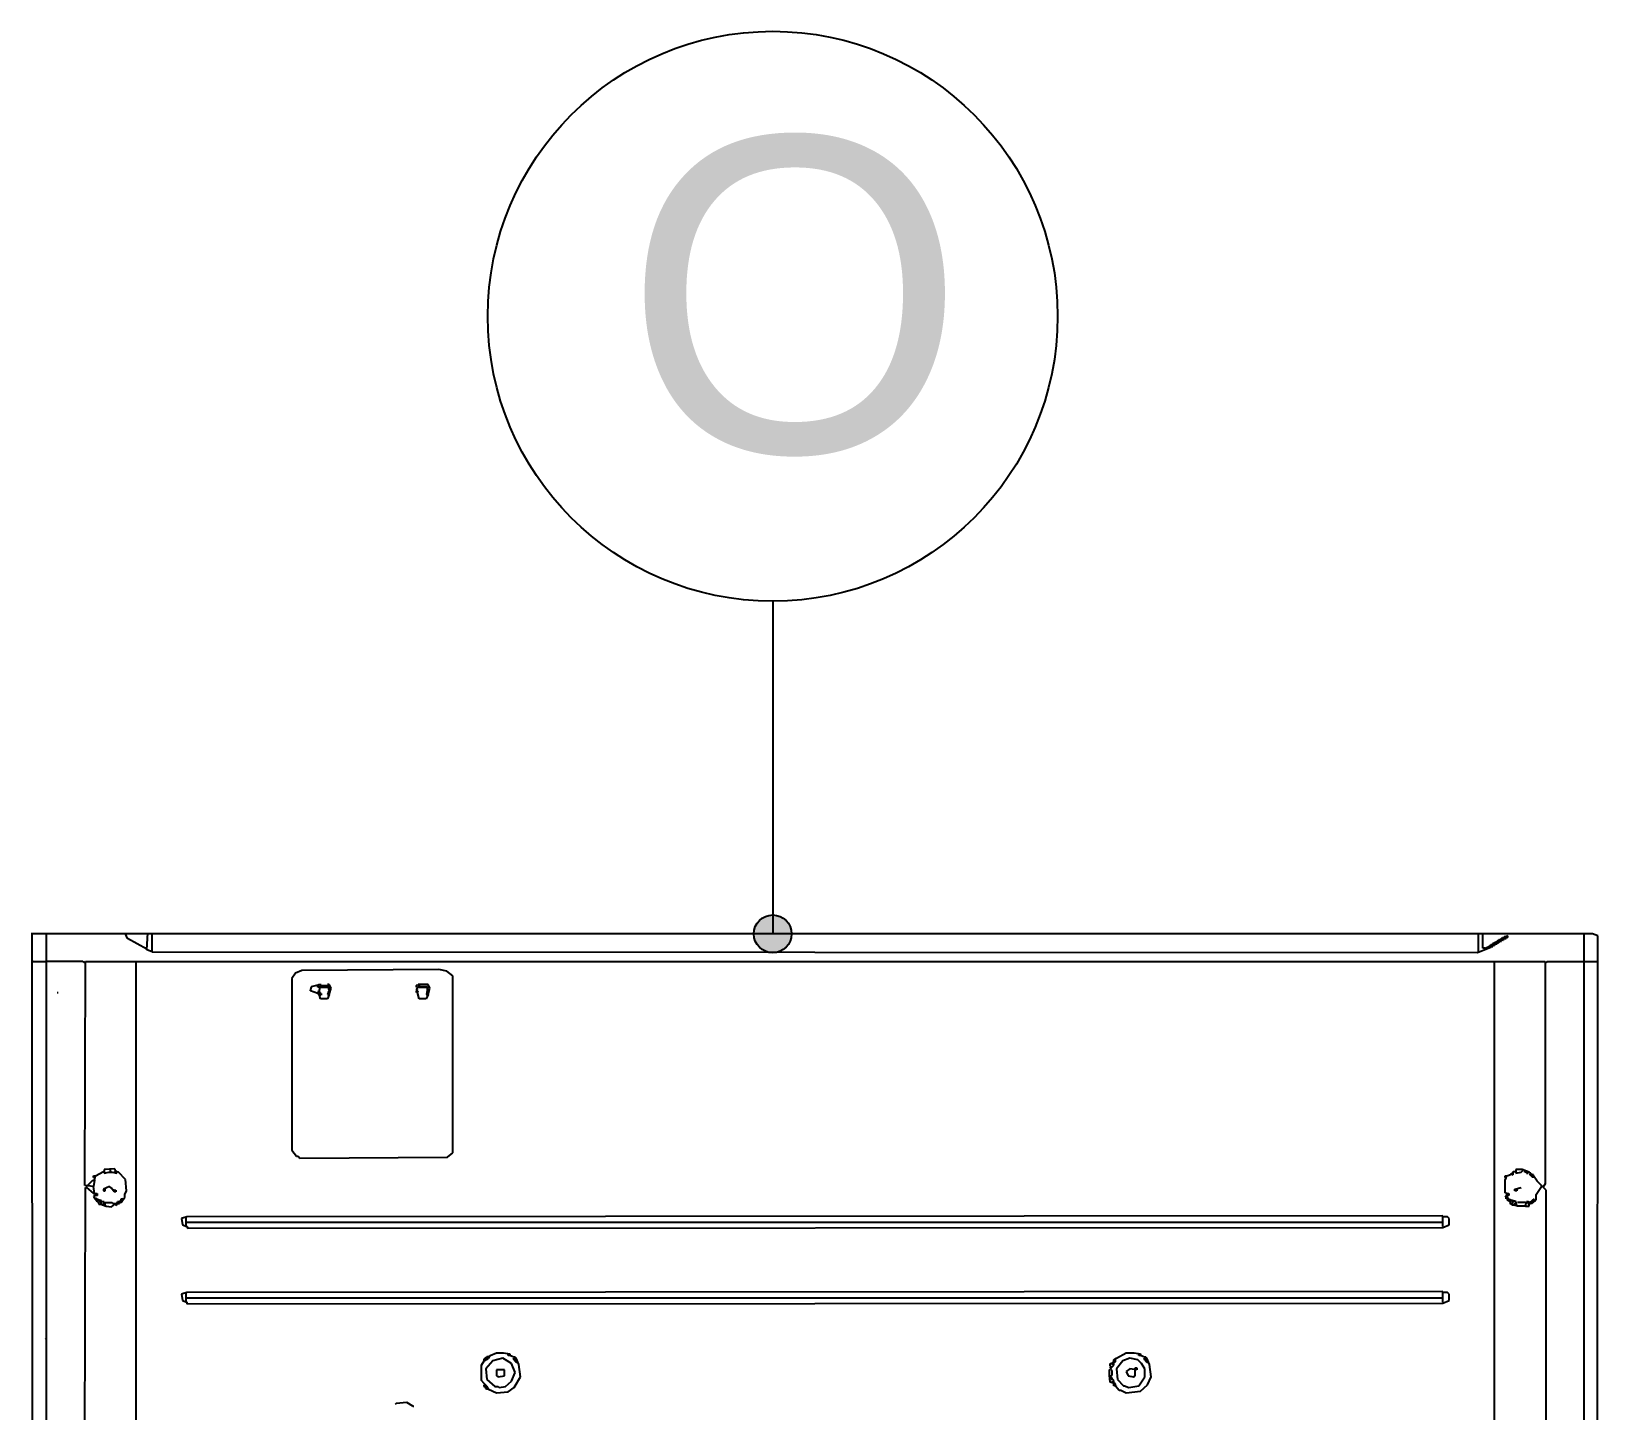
# Model space of a CAD drawing. Extents: x 3792242 to 5145247, y -1546315 to -1031918.
# Drawn here: x 4304471 to 4305714, y -1492047 to -1490952 of the extents above; entities that cross this region are included whole.
import ezdxf

# ---------------------------------------------------------------- set-up
doc = ezdxf.new("R2010")
doc.units = 0
doc.header["$MEASUREMENT"] = 0
doc.layers.add('TENKÁ', color=7, linetype='CONTINUOUS')
doc.layers.add('ZZ-chladenie', color=133, linetype='CONTINUOUS')
doc.styles.add('ARIAL', font='arial.ttf')

msp = doc.modelspace()

# ---------------------------------------------------------------- hatches: boundary and pattern name
at = {"layer": 'TENKÁ', "ltscale": 0.25}
h = msp.add_hatch(color=256, dxfattribs=at)
h.dxf.hatch_style = 1
h.paths.add_polyline_path([(4305044.596, -1491668.173, 1), (4305074.596, -1491668.173, 1)])

# ---------------------------------------------------------------- linework, layer by layer
msp.add_line((4305059.596, -1491404.114), (4305059.596, -1491668.173), dxfattribs=at)
for centre, radius in [((4305059.596, -1491177.943), 226.172), ((4305059.596, -1491668.173), 15)]:
    msp.add_circle(centre, radius, dxfattribs=at)
at = {"layer": 'ZZ-chladenie', "color": 9}
for p, q in [((4304478.16, -1491668.173), (4304471.1, -1491668.173)), ((4304471.806, -1491668.88), (4304471.806, -1491668.173)), ((4304471.806, -1491688.649), (4304471.806, -1491668.88)), ((4305641.031, -1491668.173), (4304478.16, -1491668.173)), ((4304483.103, -1492975.641), (4304483.103, -1491668.173)), ((4304547.354, -1491671.704), (4304545.942, -1491668.173)), ((4304562.887, -1491680.176), (4304547.354, -1491671.704)), ((4304562.887, -1491680.883), (4304563.593, -1491667.468)), ((4304567.124, -1491682.295), (4304567.124, -1491667.468)), ((4305619.849, -1491682.295), (4305619.849, -1491667.468)), ((4305623.38, -1491679.471), (4305623.38, -1491667.468)), ((4305638.207, -1491671.704), (4305638.913, -1491670.998)), ((4305638.207, -1491672.41), (4305638.207, -1491671.704)), ((4305638.913, -1491670.998), (4305639.619, -1491670.998)), ((4305639.619, -1491670.998), (4305638.913, -1491671.704)), ((4305638.913, -1491671.704), (4305639.619, -1491672.41)), ((4305639.619, -1491673.116), (4305640.325, -1491670.292)), ((4305639.619, -1491672.41), (4305640.325, -1491671.704)), ((4305640.325, -1491670.292), (4305641.737, -1491670.292)), ((4305640.325, -1491671.704), (4305641.737, -1491671.704)), ((4305710.224, -1491668.173), (4305641.031, -1491668.173)), ((4305643.149, -1491669.586), (4305641.737, -1491670.292)), ((4305641.737, -1491671.704), (4305641.737, -1491670.292)), ((4305641.737, -1491670.292), (4305643.149, -1491670.998)), ((4305643.149, -1491670.998), (4305643.149, -1491669.586)), ((4305703.87, -1492975.641), (4305703.87, -1491668.173)), ((4305714.461, -1491669.586), (4305710.224, -1491668.173)), ((4305714.461, -1491690.061), (4305714.461, -1491669.586)), ((4304567.124, -1491682.295), (4304562.887, -1491680.883)), ((4304567.124, -1491682.295), (4305619.143, -1491683.001)), ((4305619.143, -1491683.001), (4305629.734, -1491678.764)), ((4305624.792, -1491679.471), (4305623.38, -1491679.471)), ((4305624.792, -1491680.883), (4305624.085, -1491680.883)), ((4305624.792, -1491679.471), (4305628.322, -1491678.058)), ((4305624.792, -1491680.883), (4305624.792, -1491679.471)), ((4305626.204, -1491679.471), (4305626.204, -1491678.764)), ((4305626.204, -1491679.471), (4305626.204, -1491680.176)), ((4305627.616, -1491678.764), (4305627.616, -1491678.058)), ((4305627.616, -1491678.058), (4305628.322, -1491678.058)), ((4305627.616, -1491678.764), (4305627.616, -1491679.471)), ((4305628.322, -1491678.058), (4305629.734, -1491677.352)), ((4305628.322, -1491678.058), (4305629.028, -1491678.764)), ((4305629.028, -1491678.764), (4305629.734, -1491678.058)), ((4305629.734, -1491678.764), (4305629.734, -1491676.646)), ((4305629.734, -1491676.646), (4305631.146, -1491676.646)), ((4305629.734, -1491678.058), (4305631.146, -1491678.058)), ((4305631.146, -1491675.94), (4305631.852, -1491675.234)), ((4305631.146, -1491676.646), (4305631.146, -1491675.94)), ((4305631.146, -1491678.058), (4305631.146, -1491676.646)), ((4305631.146, -1491676.646), (4305632.559, -1491677.352)), ((4305631.852, -1491675.234), (4305632.559, -1491675.234)), ((4305632.559, -1491675.234), (4305631.852, -1491675.94)), ((4305631.852, -1491675.94), (4305632.559, -1491676.646)), ((4305632.559, -1491677.352), (4305633.264, -1491674.528)), ((4305632.559, -1491676.646), (4305633.264, -1491675.94)), ((4305633.264, -1491674.528), (4305634.676, -1491674.528)), ((4305633.264, -1491675.94), (4305634.676, -1491675.94)), ((4305634.676, -1491673.822), (4305635.383, -1491673.116)), ((4305634.676, -1491674.528), (4305634.676, -1491673.822)), ((4305634.676, -1491675.94), (4305634.676, -1491674.528)), ((4305634.676, -1491674.528), (4305636.088, -1491675.234)), ((4305635.383, -1491673.116), (4305636.088, -1491673.116)), ((4305636.088, -1491673.116), (4305635.383, -1491673.822)), ((4305635.383, -1491673.822), (4305636.088, -1491674.528)), ((4305636.088, -1491675.234), (4305636.795, -1491672.41)), ((4305636.088, -1491674.528), (4305636.795, -1491673.822)), ((4305636.795, -1491672.41), (4305638.207, -1491672.41)), ((4305636.795, -1491673.822), (4305638.207, -1491673.822)), ((4305638.207, -1491673.822), (4305638.207, -1491672.41)), ((4305638.207, -1491672.41), (4305639.619, -1491673.116)), ((4304472.897, -1492975.641), (4304471.806, -1491688.649)), ((4304472.512, -1491690.061), (4304471.806, -1491689.355)), ((4304472.512, -1491690.061), (4304483.103, -1491690.061)), ((4304512.051, -1491690.061), (4304483.103, -1491690.061)), ((4304512.757, -1491690.767), (4304512.051, -1491690.061)), ((4304513.463, -1491690.767), (4304512.757, -1491690.061)), ((4304513.463, -1491690.767), (4304512.757, -1491690.767)), ((4304513.463, -1491867.987), (4304514.17, -1491690.061)), ((4304514.17, -1491690.061), (4304554.414, -1491690.061)), ((4304554.414, -1492975.641), (4304554.414, -1491690.061)), ((4304554.414, -1491690.061), (4305672.803, -1491690.061)), ((4304794.473, -1491696.416), (4304685.741, -1491697.122)), ((4304800.827, -1491697.828), (4304794.473, -1491696.416)), ((4305632.559, -1492067.094), (4305632.559, -1491690.061)), ((4305672.803, -1491690.061), (4305672.803, -1491866.575)), ((4305673.51, -1491690.767), (4305672.803, -1491690.767)), ((4305673.51, -1491690.767), (4305674.215, -1491690.061)), ((4305674.215, -1491690.061), (4305703.87, -1491690.061)), ((4305703.87, -1491690.061), (4305713.754, -1491690.061)), ((4305713.915, -1492975.641), (4305714.461, -1491690.061)), ((4304680.798, -1491699.24), (4304677.974, -1491703.476)), ((4304677.974, -1491703.476), (4304677.974, -1491839.744)), ((4304685.741, -1491697.122), (4304680.798, -1491699.24)), ((4304693.507, -1491709.831), (4304699.861, -1491708.419)), ((4304698.449, -1491709.124), (4304699.156, -1491708.419)), ((4304698.449, -1491710.537), (4304698.449, -1491709.124)), ((4304699.156, -1491708.419), (4304699.861, -1491708.419)), ((4304699.156, -1491716.186), (4304700.568, -1491709.124)), ((4304699.861, -1491708.419), (4304701.273, -1491708.419)), ((4304700.568, -1491709.124), (4304706.216, -1491709.124)), ((4304707.628, -1491708.419), (4304706.216, -1491708.419)), ((4304706.216, -1491709.124), (4304707.628, -1491713.361)), ((4304709.04, -1491711.243), (4304707.628, -1491708.419)), ((4304776.821, -1491709.124), (4304777.527, -1491708.419)), ((4304776.821, -1491710.537), (4304776.821, -1491709.124)), ((4304777.527, -1491708.419), (4304777.527, -1491709.124)), ((4304777.527, -1491709.124), (4304778.234, -1491708.419)), ((4304786, -1491708.419), (4304778.234, -1491708.419)), ((4304778.234, -1491708.419), (4304779.646, -1491708.419)), ((4304787.412, -1491711.243), (4304786, -1491708.419)), ((4304805.77, -1491701.358), (4304800.827, -1491697.828)), ((4304805.77, -1491841.863), (4304805.77, -1491701.358)), ((4304491.576, -1491714.773), (4304492.282, -1491714.773)), ((4304692.801, -1491713.361), (4304693.507, -1491709.831)), ((4304698.449, -1491715.479), (4304692.801, -1491713.361)), ((4304699.861, -1491710.537), (4304698.449, -1491710.537)), ((4304699.156, -1491713.361), (4304698.449, -1491715.479)), ((4304701.273, -1491716.891), (4304699.156, -1491716.186)), ((4304700.568, -1491709.831), (4304699.861, -1491710.537)), ((4304699.861, -1491710.537), (4304706.216, -1491710.537)), ((4304700.568, -1491714.773), (4304699.861, -1491714.773)), ((4304699.861, -1491714.773), (4304700.568, -1491715.479)), ((4304699.861, -1491716.891), (4304701.273, -1491715.479)), ((4304700.568, -1491719.715), (4304699.861, -1491716.891)), ((4304706.216, -1491709.831), (4304700.568, -1491709.831)), ((4304700.568, -1491715.479), (4304700.568, -1491714.773)), ((4304706.216, -1491719.715), (4304700.568, -1491719.715)), ((4304701.273, -1491715.479), (4304701.273, -1491716.891)), ((4304706.216, -1491710.537), (4304706.216, -1491709.831)), ((4304707.628, -1491713.361), (4304706.216, -1491716.186)), ((4304706.922, -1491714.773), (4304706.216, -1491714.773)), ((4304706.216, -1491716.186), (4304707.628, -1491716.186)), ((4304707.628, -1491716.186), (4304706.216, -1491719.715)), ((4304708.335, -1491711.243), (4304707.628, -1491710.537)), ((4304707.628, -1491716.186), (4304709.04, -1491711.243)), ((4304707.628, -1491714.773), (4304708.335, -1491714.773)), ((4304776.821, -1491712.655), (4304778.234, -1491709.831)), ((4304777.527, -1491710.537), (4304776.821, -1491710.537)), ((4304778.234, -1491713.361), (4304776.821, -1491712.655)), ((4304776.821, -1491714.773), (4304776.821, -1491713.361)), ((4304777.527, -1491714.773), (4304776.821, -1491714.773)), ((4304777.527, -1491710.537), (4304785.294, -1491710.537)), ((4304777.527, -1491714.773), (4304778.234, -1491713.361)), ((4304777.527, -1491714.773), (4304778.234, -1491714.773)), ((4304778.939, -1491719.715), (4304777.527, -1491714.773)), ((4304778.234, -1491709.831), (4304785.294, -1491709.831)), ((4304784.588, -1491719.715), (4304778.939, -1491719.715)), ((4304785.294, -1491714.773), (4304784.588, -1491714.773)), ((4304785.294, -1491714.773), (4304784.588, -1491716.186)), ((4304786, -1491716.186), (4304784.588, -1491719.715)), ((4304784.588, -1491716.186), (4304786, -1491716.186)), ((4304785.294, -1491709.831), (4304785.294, -1491714.773)), ((4304786, -1491716.186), (4304787.412, -1491711.243)), ((4304786, -1491714.773), (4304786.706, -1491714.773)), ((4304677.974, -1491839.744), (4304681.504, -1491844.687)), ((4304681.504, -1491844.687), (4304682.916, -1491844.687)), ((4304682.916, -1491844.687), (4304684.328, -1491846.099)), ((4304684.328, -1491846.099), (4304801.533, -1491845.393)), ((4304801.533, -1491845.393), (4304805.77, -1491841.863)), ((4304521.936, -1491860.22), (4304528.29, -1491856.69)), ((4304528.29, -1491856.69), (4304528.997, -1491857.396)), ((4304537.469, -1491854.572), (4304528.997, -1491855.278)), ((4304528.997, -1491855.278), (4304528.997, -1491858.102)), ((4304528.997, -1491858.102), (4304532.527, -1491857.396)), ((4304532.527, -1491857.396), (4304535.351, -1491857.396)), ((4304533.939, -1491855.278), (4304533.233, -1491854.572)), ((4304533.939, -1491856.69), (4304533.939, -1491855.278)), ((4304533.939, -1491856.69), (4304534.645, -1491857.396)), ((4304535.351, -1491857.396), (4304538.881, -1491858.102)), ((4304538.175, -1491856.69), (4304537.469, -1491854.572)), ((4304537.469, -1491858.102), (4304537.469, -1491856.69)), ((4304537.469, -1491856.69), (4304538.175, -1491856.69)), ((4304538.881, -1491856.69), (4304538.175, -1491856.69)), ((4304540.293, -1491857.396), (4304538.175, -1491856.69)), ((4304538.881, -1491857.396), (4304538.881, -1491856.69)), ((4304538.881, -1491858.102), (4304538.881, -1491857.396)), ((4304545.942, -1491863.044), (4304540.293, -1491857.396)), ((4305645.973, -1491858.808), (4305645.973, -1491858.102)), ((4305645.973, -1491858.102), (4305647.385, -1491858.102)), ((4305647.385, -1491859.514), (4305647.385, -1491856.69)), ((4305647.385, -1491856.69), (4305648.797, -1491856.69)), ((4305648.797, -1491856.69), (4305649.504, -1491857.396)), ((4305654.446, -1491855.278), (4305649.504, -1491855.278)), ((4305649.504, -1491855.278), (4305649.504, -1491858.102)), ((4305649.504, -1491858.102), (4305653.74, -1491857.396)), ((4305653.74, -1491857.396), (4305655.152, -1491855.984)), ((4305660.094, -1491857.396), (4305654.446, -1491855.278)), ((4305655.152, -1491855.984), (4305655.152, -1491855.278)), ((4305656.564, -1491857.396), (4305656.564, -1491855.984)), ((4305657.976, -1491857.396), (4305656.564, -1491857.396)), ((4305657.976, -1491856.69), (4305657.976, -1491855.984)), ((4305657.976, -1491856.69), (4305657.976, -1491857.396)), ((4305657.976, -1491857.396), (4305657.976, -1491858.102)), ((4305657.976, -1491858.102), (4305659.388, -1491858.102)), ((4305659.388, -1491857.396), (4305659.388, -1491856.69)), ((4305659.388, -1491858.102), (4305659.388, -1491857.396)), ((4305663.624, -1491860.22), (4305660.094, -1491857.396)), ((4305660.8, -1491858.102), (4305660.8, -1491857.396)), ((4304520.524, -1491868.693), (4304513.463, -1491867.987)), ((4304513.463, -1492103.808), (4304514.17, -1491869.399)), ((4304514.17, -1491869.399), (4304514.875, -1491869.399)), ((4304514.875, -1491868.693), (4304519.818, -1491863.75)), ((4304514.875, -1491869.399), (4304514.875, -1491870.105)), ((4304514.875, -1491869.399), (4304520.524, -1491874.341)), ((4304519.818, -1491863.75), (4304521.23, -1491863.75)), ((4304520.524, -1491861.632), (4304520.524, -1491860.22)), ((4304520.524, -1491860.22), (4304521.936, -1491860.22)), ((4304521.23, -1491861.632), (4304520.524, -1491861.632)), ((4304521.23, -1491863.75), (4304520.524, -1491868.693)), ((4304521.23, -1491874.341), (4304520.524, -1491868.693)), ((4304521.23, -1491863.75), (4304521.936, -1491860.22)), ((4304521.23, -1491861.632), (4304521.936, -1491861.632)), ((4304533.233, -1491868.693), (4304528.29, -1491870.811)), ((4304528.29, -1491870.811), (4304528.29, -1491872.223)), ((4304529.702, -1491872.223), (4304529.702, -1491870.811)), ((4304534.645, -1491870.105), (4304533.233, -1491868.693)), ((4304536.763, -1491872.929), (4304534.645, -1491870.105)), ((4304546.648, -1491872.223), (4304545.942, -1491863.044)), ((4305641.031, -1491861.632), (4305641.031, -1491860.22)), ((4305641.031, -1491860.22), (4305642.443, -1491860.22)), ((4305641.031, -1491863.75), (4305642.443, -1491860.22)), ((4305641.737, -1491861.632), (4305641.031, -1491861.632)), ((4305641.031, -1491873.635), (4305641.031, -1491863.75)), ((4305641.737, -1491861.632), (4305642.443, -1491861.632)), ((4305642.443, -1491860.22), (4305645.973, -1491858.808)), ((4305645.973, -1491858.808), (4305645.973, -1491859.514)), ((4305645.973, -1491858.808), (4305647.385, -1491859.514)), ((4305648.797, -1491870.811), (4305653.74, -1491869.399)), ((4305648.797, -1491872.223), (4305648.797, -1491870.811)), ((4305650.209, -1491870.811), (4305650.209, -1491872.223)), ((4305660.8, -1491859.514), (4305660.8, -1491858.808)), ((4305660.8, -1491858.808), (4305661.507, -1491859.514)), ((4305661.507, -1491860.22), (4305660.8, -1491859.514)), ((4305661.507, -1491859.514), (4305662.212, -1491858.808)), ((4305661.507, -1491859.514), (4305662.212, -1491860.22)), ((4305662.212, -1491860.22), (4305661.507, -1491860.22)), ((4305662.212, -1491858.808), (4305662.919, -1491859.514)), ((4305662.212, -1491860.22), (4305662.919, -1491859.514)), ((4305662.212, -1491860.22), (4305662.212, -1491860.926)), ((4305662.212, -1491860.926), (4305663.624, -1491860.926)), ((4305663.624, -1491859.514), (4305662.919, -1491859.514)), ((4305663.624, -1491860.22), (4305663.624, -1491859.514)), ((4305663.624, -1491860.926), (4305663.624, -1491860.22)), ((4305666.448, -1491864.456), (4305663.624, -1491860.22)), ((4305665.743, -1491875.047), (4305669.979, -1491868.693)), ((4305673.51, -1491871.517), (4305666.448, -1491864.456)), ((4305669.979, -1491868.693), (4305669.979, -1491867.987)), ((4305672.803, -1491866.575), (4305671.391, -1491868.693)), ((4304520.524, -1491874.341), (4304523.348, -1491874.341)), ((4304523.348, -1491875.754), (4304520.524, -1491876.459)), ((4304520.524, -1491876.459), (4304523.348, -1491880.695)), ((4304521.23, -1491877.871), (4304521.936, -1491877.166)), ((4304521.936, -1491878.578), (4304521.23, -1491877.871)), ((4304521.936, -1491875.754), (4304521.936, -1491874.341)), ((4304521.936, -1491879.283), (4304521.936, -1491878.578)), ((4304522.642, -1491879.283), (4304521.936, -1491879.283)), ((4304524.054, -1491879.283), (4304522.642, -1491877.871)), ((4304522.642, -1491879.283), (4304523.348, -1491878.578)), ((4304523.348, -1491879.99), (4304522.642, -1491879.283)), ((4304523.348, -1491874.341), (4304523.348, -1491875.754)), ((4304523.348, -1491878.578), (4304524.054, -1491879.283)), ((4304524.054, -1491880.695), (4304523.348, -1491879.99)), ((4304523.348, -1491880.695), (4304524.054, -1491880.695)), ((4304524.761, -1491879.283), (4304524.054, -1491879.283)), ((4304526.878, -1491879.99), (4304524.054, -1491879.283)), ((4304524.054, -1491881.402), (4304524.054, -1491880.695)), ((4304524.054, -1491880.695), (4304524.761, -1491882.814)), ((4304524.761, -1491881.402), (4304524.054, -1491881.402)), ((4304524.761, -1491879.99), (4304524.761, -1491879.283)), ((4304524.761, -1491881.402), (4304525.466, -1491880.695)), ((4304524.761, -1491882.814), (4304526.173, -1491882.814)), ((4304525.466, -1491880.695), (4304525.466, -1491879.99)), ((4304526.173, -1491882.814), (4304526.878, -1491879.99)), ((4304526.173, -1491882.814), (4304526.173, -1491883.52)), ((4304526.173, -1491882.814), (4304530.409, -1491884.226)), ((4304526.878, -1491880.695), (4304528.997, -1491880.695)), ((4304528.29, -1491872.223), (4304529.702, -1491872.223)), ((4304528.29, -1491882.108), (4304528.997, -1491881.402)), ((4304528.29, -1491883.52), (4304528.29, -1491882.108)), ((4304528.997, -1491881.402), (4304535.351, -1491881.402)), ((4304529.702, -1491882.108), (4304528.997, -1491882.108)), ((4304529.702, -1491883.52), (4304529.702, -1491882.108)), ((4304534.645, -1491884.932), (4304537.469, -1491882.814)), ((4304535.351, -1491881.402), (4304536.057, -1491882.108)), ((4304536.763, -1491871.517), (4304536.057, -1491871.517)), ((4304536.057, -1491882.108), (4304538.881, -1491882.108)), ((4304536.763, -1491871.517), (4304538.175, -1491871.517)), ((4304538.175, -1491872.929), (4304536.763, -1491872.929)), ((4304537.469, -1491882.814), (4304538.881, -1491883.52)), ((4304538.175, -1491871.517), (4304538.175, -1491872.929)), ((4304538.881, -1491883.52), (4304539.588, -1491880.695)), ((4304538.881, -1491882.108), (4304541, -1491882.108)), ((4304539.588, -1491880.695), (4304541, -1491880.695)), ((4304541, -1491880.695), (4304543.824, -1491877.871)), ((4304541, -1491880.695), (4304541.706, -1491879.99)), ((4304541, -1491882.108), (4304541, -1491880.695)), ((4304541, -1491880.695), (4304542.412, -1491881.402)), ((4304541.706, -1491879.99), (4304542.412, -1491880.695)), ((4304542.412, -1491881.402), (4304545.236, -1491877.166)), ((4304542.412, -1491879.283), (4304542.412, -1491878.578)), ((4304542.412, -1491878.578), (4304543.118, -1491878.578)), ((4304542.412, -1491880.695), (4304543.118, -1491879.99)), ((4304543.118, -1491879.99), (4304543.824, -1491879.99)), ((4304543.824, -1491877.871), (4304543.824, -1491879.283)), ((4304543.824, -1491879.99), (4304543.824, -1491879.283)), ((4304545.236, -1491875.047), (4304546.648, -1491872.223)), ((4304545.236, -1491877.166), (4304545.236, -1491875.047)), ((4305642.443, -1491874.341), (4305641.031, -1491873.635)), ((4305645.267, -1491881.402), (4305641.031, -1491876.459)), ((4305641.031, -1491876.459), (4305642.443, -1491876.459)), ((4305641.737, -1491877.871), (4305641.031, -1491877.871)), ((4305642.443, -1491878.578), (4305641.737, -1491877.871)), ((4305642.443, -1491877.166), (4305642.443, -1491874.341)), ((4305642.443, -1491874.341), (4305643.855, -1491874.341)), ((4305643.855, -1491875.754), (4305642.443, -1491875.754)), ((4305643.149, -1491877.166), (4305642.443, -1491876.459)), ((4305644.561, -1491879.283), (4305642.443, -1491877.166)), ((4305643.149, -1491879.283), (4305642.443, -1491878.578)), ((4305643.149, -1491877.871), (4305643.149, -1491877.166)), ((4305643.149, -1491879.283), (4305643.855, -1491878.578)), ((4305643.149, -1491879.99), (4305643.149, -1491879.283)), ((4305643.855, -1491879.99), (4305643.149, -1491879.99)), ((4305643.855, -1491874.341), (4305643.855, -1491875.754)), ((4305643.855, -1491878.578), (4305644.561, -1491879.283)), ((4305644.561, -1491880.695), (4305643.855, -1491879.99)), ((4305645.267, -1491879.283), (4305644.561, -1491879.283)), ((4305649.504, -1491880.695), (4305644.561, -1491879.283)), ((4305645.267, -1491881.402), (4305644.561, -1491880.695)), ((4305645.267, -1491879.99), (4305645.267, -1491879.283)), ((4305645.267, -1491881.402), (4305645.973, -1491880.695)), ((4305645.267, -1491882.814), (4305645.267, -1491881.402)), ((4305645.973, -1491882.814), (4305645.267, -1491882.814)), ((4305645.973, -1491880.695), (4305645.973, -1491879.99)), ((4305646.679, -1491883.52), (4305645.973, -1491882.814)), ((4305646.679, -1491882.108), (4305647.385, -1491881.402)), ((4305646.679, -1491882.814), (4305646.679, -1491882.108)), ((4305647.385, -1491880.695), (4305647.385, -1491879.99)), ((4305647.385, -1491881.402), (4305647.385, -1491880.695)), ((4305650.209, -1491872.223), (4305648.797, -1491872.223)), ((4305648.797, -1491882.108), (4305649.504, -1491881.402)), ((4305648.797, -1491883.52), (4305648.797, -1491882.108)), ((4305650.209, -1491884.226), (4305649.504, -1491880.695)), ((4305649.504, -1491881.402), (4305649.504, -1491882.108)), ((4305657.27, -1491881.402), (4305650.916, -1491881.402)), ((4305657.27, -1491884.226), (4305657.976, -1491880.695)), ((4305657.976, -1491880.695), (4305659.388, -1491880.695)), ((4305659.388, -1491880.695), (4305662.212, -1491882.108)), ((4305659.388, -1491882.108), (4305659.388, -1491881.402)), ((4305660.094, -1491882.814), (4305659.388, -1491882.108)), ((4305660.094, -1491882.814), (4305660.8, -1491882.108)), ((4305660.094, -1491884.226), (4305660.094, -1491882.814)), ((4305660.8, -1491882.814), (4305660.094, -1491882.814)), ((4305660.8, -1491881.402), (4305664.331, -1491878.578)), ((4305660.8, -1491882.108), (4305660.8, -1491882.814)), ((4305662.212, -1491882.108), (4305665.743, -1491879.283)), ((4305662.212, -1491880.695), (4305662.212, -1491879.99)), ((4305662.212, -1491879.99), (4305662.919, -1491879.99)), ((4305662.212, -1491880.695), (4305662.212, -1491881.402)), ((4305662.919, -1491879.99), (4305663.624, -1491879.283)), ((4305662.919, -1491879.99), (4305663.624, -1491880.695)), ((4305663.624, -1491879.283), (4305664.331, -1491878.578)), ((4305663.624, -1491880.695), (4305664.331, -1491879.99)), ((4305664.331, -1491879.99), (4305665.036, -1491879.99)), ((4305665.036, -1491879.99), (4305665.036, -1491879.283)), ((4305665.743, -1491879.283), (4305665.743, -1491875.047)), ((4305674.035, -1492975.641), (4305673.51, -1491871.517)), ((4304529.702, -1491883.52), (4304529.702, -1491884.226)), ((4304530.409, -1491884.226), (4304534.645, -1491884.932)), ((4304594.66, -1491892.698), (4304590.423, -1491894.111)), ((4304590.423, -1491894.111), (4304591.129, -1491899.053)), ((4304593.953, -1491899.759), (4304593.953, -1491893.405)), ((4305591.607, -1491891.993), (4304594.66, -1491892.698)), ((4305591.607, -1491900.465), (4305591.607, -1491891.993)), ((4305595.137, -1491892.698), (4305591.607, -1491892.698)), ((4305596.549, -1491894.111), (4305595.137, -1491892.698)), ((4305596.549, -1491899.053), (4305596.549, -1491894.111)), ((4305648.797, -1491883.52), (4305646.679, -1491883.52)), ((4305648.797, -1491883.52), (4305650.209, -1491883.52)), ((4305650.209, -1491883.52), (4305650.916, -1491884.226)), ((4305657.27, -1491884.226), (4305650.209, -1491884.226)), ((4305657.27, -1491884.226), (4305660.094, -1491884.226)), ((4304591.129, -1491899.053), (4304594.66, -1491900.465)), ((4304593.953, -1491896.935), (4305591.607, -1491896.935)), ((4304593.953, -1491899.759), (4304593.953, -1491900.465)), ((4304594.66, -1491900.465), (4304595.366, -1491901.877)), ((4304595.366, -1491901.877), (4305591.607, -1491901.171)), ((4305591.607, -1491901.171), (4305596.549, -1491899.053)), ((4304594.66, -1491952.713), (4304590.423, -1491954.125)), ((4304590.423, -1491954.125), (4304591.129, -1491959.068)), ((4304593.953, -1491959.773), (4304593.953, -1491953.419)), ((4304593.953, -1491956.949), (4305591.607, -1491956.949)), ((4305591.607, -1491952.007), (4304594.66, -1491952.713)), ((4305591.607, -1491960.48), (4305591.607, -1491952.007)), ((4305595.137, -1491952.713), (4305591.607, -1491952.713)), ((4305596.549, -1491954.125), (4305595.137, -1491952.713)), ((4305596.549, -1491959.068), (4305596.549, -1491954.125)), ((4304591.129, -1491959.068), (4304594.66, -1491960.48)), ((4304593.953, -1491959.773), (4304593.953, -1491960.48)), ((4304594.66, -1491960.48), (4304594.66, -1491961.892)), ((4304594.66, -1491961.892), (4305591.607, -1491961.186)), ((4305591.607, -1491961.186), (4305596.549, -1491959.068)), ((4304483.103, -1491990.134), (4304482.397, -1491989.428)), ((4304828.363, -1492010.61), (4304830.481, -1492007.079)), ((4304830.481, -1492005.667), (4304831.188, -1492004.961)), ((4304830.481, -1492007.079), (4304834.012, -1492004.961)), ((4304830.481, -1492007.079), (4304830.481, -1492005.667)), ((4304831.188, -1492005.667), (4304831.893, -1492004.961)), ((4304831.188, -1492004.961), (4304831.893, -1492004.961)), ((4304831.188, -1492005.667), (4304831.893, -1492006.373)), ((4304831.893, -1492006.373), (4304831.188, -1492005.667)), ((4304831.893, -1492004.961), (4304831.893, -1492004.255)), ((4304831.893, -1492004.255), (4304832.6, -1492004.255)), ((4304831.893, -1492004.961), (4304832.6, -1492004.255)), ((4304831.893, -1492006.373), (4304832.6, -1492005.667)), ((4304837.542, -1492007.079), (4304831.893, -1492013.434)), ((4304832.6, -1492004.255), (4304832.6, -1492003.549)), ((4304832.6, -1492003.549), (4304834.012, -1492003.549)), ((4304832.6, -1492005.667), (4304833.305, -1492005.667)), ((4304833.305, -1492005.667), (4304833.305, -1492004.961)), ((4304834.012, -1492004.961), (4304835.424, -1492002.843)), ((4304835.424, -1492002.843), (4304840.367, -1492000.725)), ((4304845.308, -1492004.961), (4304837.542, -1492007.079)), ((4304840.367, -1492000.725), (4304846.015, -1492000.725)), ((4304852.369, -1492009.198), (4304845.308, -1492004.961)), ((4304846.015, -1492000.725), (4304850.957, -1492001.431)), ((4304849.545, -1492002.843), (4304849.545, -1492001.431)), ((4304850.957, -1492002.843), (4304849.545, -1492002.843)), ((4304850.957, -1492001.431), (4304850.957, -1492002.843)), ((4304855.899, -1492004.961), (4304850.957, -1492002.843)), ((4304854.487, -1492005.667), (4304853.781, -1492004.961)), ((4304854.487, -1492006.373), (4304853.781, -1492004.961)), ((4304855.193, -1492004.255), (4304854.487, -1492004.255)), ((4304855.193, -1492006.373), (4304854.487, -1492005.667)), ((4304855.899, -1492008.491), (4304854.487, -1492006.373)), ((4304855.193, -1492004.961), (4304855.193, -1492004.255)), ((4304855.899, -1492005.667), (4304855.193, -1492004.961)), ((4304855.193, -1492006.373), (4304855.899, -1492005.667)), ((4304855.193, -1492007.079), (4304855.193, -1492006.373)), ((4304855.899, -1492007.079), (4304855.193, -1492007.079)), ((4304858.017, -1492009.903), (4304855.899, -1492004.961)), ((4304855.899, -1492007.079), (4304856.605, -1492007.079)), ((4305330.367, -1492006.373), (4305332.485, -1492004.961)), ((4305330.367, -1492010.61), (4305330.367, -1492006.373)), ((4305331.78, -1492006.373), (4305331.78, -1492005.667)), ((4305331.78, -1492007.786), (4305331.78, -1492006.373)), ((4305332.485, -1492004.961), (4305340.252, -1492000.725)), ((4305337.428, -1492007.079), (4305332.485, -1492013.434)), ((4305343.076, -1492004.961), (4305337.428, -1492007.079)), ((4305340.252, -1492000.725), (4305346.606, -1492000.725)), ((4305349.431, -1492006.373), (4305343.076, -1492004.961)), ((4305346.606, -1492000.725), (4305351.549, -1492001.431)), ((4305352.255, -1492009.198), (4305349.431, -1492006.373)), ((4305350.137, -1492002.843), (4305350.137, -1492001.431)), ((4305351.549, -1492002.843), (4305350.137, -1492002.843)), ((4305351.549, -1492001.431), (4305351.549, -1492002.843)), ((4305356.491, -1492004.961), (4305351.549, -1492002.843)), ((4305355.079, -1492005.667), (4305354.373, -1492004.961)), ((4305355.079, -1492006.373), (4305354.373, -1492004.961)), ((4305355.785, -1492004.255), (4305355.079, -1492004.255)), ((4305355.785, -1492006.373), (4305355.079, -1492005.667)), ((4305356.491, -1492008.491), (4305355.079, -1492006.373)), ((4305355.785, -1492004.961), (4305355.785, -1492004.255)), ((4305356.491, -1492005.667), (4305355.785, -1492004.961)), ((4305355.785, -1492006.373), (4305356.491, -1492005.667)), ((4305355.785, -1492007.079), (4305355.785, -1492006.373)), ((4305356.491, -1492007.079), (4305355.785, -1492007.079)), ((4305358.609, -1492009.903), (4305356.491, -1492004.961)), ((4305356.491, -1492007.079), (4305357.197, -1492007.079)), ((4304828.363, -1492022.613), (4304828.363, -1492010.61)), ((4304831.893, -1492013.434), (4304832.6, -1492021.906)), ((4304846.721, -1492014.14), (4304840.367, -1492014.14)), ((4304840.367, -1492014.14), (4304840.367, -1492019.082)), ((4304840.367, -1492019.082), (4304841.072, -1492019.082)), ((4304841.072, -1492019.082), (4304841.779, -1492019.789)), ((4304841.779, -1492019.789), (4304846.721, -1492019.082)), ((4304846.721, -1492019.082), (4304846.721, -1492014.14)), ((4304855.193, -1492016.258), (4304852.369, -1492009.198)), ((4304852.369, -1492023.318), (4304855.193, -1492016.258)), ((4304854.487, -1492028.261), (4304859.43, -1492019.789)), ((4304857.312, -1492008.491), (4304855.899, -1492008.491)), ((4304859.43, -1492019.789), (4304858.017, -1492009.903)), ((4305326.837, -1492014.14), (4305330.367, -1492010.61)), ((4305326.837, -1492018.376), (4305326.837, -1492014.14)), ((4305327.543, -1492024.025), (4305326.837, -1492018.376)), ((4305327.543, -1492019.082), (4305326.837, -1492019.082)), ((4305327.543, -1492011.315), (4305327.543, -1492009.198)), ((4305327.543, -1492009.198), (4305328.955, -1492009.198)), ((4305327.543, -1492011.315), (4305328.249, -1492011.315)), ((4305328.249, -1492011.315), (4305327.543, -1492012.022)), ((4305327.543, -1492012.022), (4305327.543, -1492012.727)), ((4305327.543, -1492012.727), (4305328.249, -1492012.727)), ((4305327.543, -1492019.082), (4305328.249, -1492019.082)), ((4305328.955, -1492014.846), (4305328.249, -1492014.14)), ((4305328.249, -1492019.082), (4305328.955, -1492018.376)), ((4305328.955, -1492009.198), (4305328.955, -1492008.491)), ((4305328.955, -1492008.491), (4305330.367, -1492008.491)), ((4305328.955, -1492009.198), (4305329.661, -1492009.903)), ((4305328.955, -1492018.376), (4305328.955, -1492014.846)), ((4305329.661, -1492009.903), (4305330.367, -1492009.903)), ((4305330.367, -1492008.491), (4305331.073, -1492007.786)), ((4305331.073, -1492007.786), (4305331.78, -1492007.786)), ((4305332.485, -1492013.434), (4305333.192, -1492021.906)), ((4305343.076, -1492013.434), (4305340.252, -1492015.552)), ((4305340.252, -1492015.552), (4305341.664, -1492019.082)), ((4305341.664, -1492019.082), (4305345.901, -1492019.789)), ((4305348.725, -1492014.14), (4305343.076, -1492013.434)), ((4305345.901, -1492019.789), (4305347.313, -1492019.082)), ((4305347.313, -1492014.14), (4305347.313, -1492012.727)), ((4305347.313, -1492012.727), (4305348.725, -1492012.727)), ((4305347.313, -1492019.082), (4305347.313, -1492014.14)), ((4305348.725, -1492012.727), (4305348.725, -1492014.14)), ((4305350.137, -1492026.849), (4305355.079, -1492019.789)), ((4305355.079, -1492013.434), (4305352.255, -1492009.198)), ((4305355.079, -1492019.789), (4305355.079, -1492013.434)), ((4305357.904, -1492008.491), (4305356.491, -1492008.491)), ((4305357.197, -1492026.143), (4305360.021, -1492019.789)), ((4305360.021, -1492019.789), (4305358.609, -1492009.903)), ((4304832.6, -1492027.555), (4304828.363, -1492022.613)), ((4304830.481, -1492027.555), (4304830.481, -1492026.143)), ((4304831.188, -1492027.555), (4304830.481, -1492027.555)), ((4304831.188, -1492028.261), (4304831.188, -1492027.555)), ((4304831.893, -1492028.261), (4304831.188, -1492027.555)), ((4304831.893, -1492028.261), (4304831.188, -1492028.261)), ((4304832.6, -1492026.849), (4304831.893, -1492026.849)), ((4304831.893, -1492028.261), (4304832.6, -1492028.967)), ((4304831.893, -1492028.967), (4304831.893, -1492028.261)), ((4304832.6, -1492029.673), (4304831.893, -1492028.967)), ((4304832.6, -1492021.906), (4304838.954, -1492027.555)), ((4304832.6, -1492027.555), (4304832.6, -1492026.849)), ((4304833.305, -1492028.261), (4304832.6, -1492027.555)), ((4304834.012, -1492029.673), (4304832.6, -1492027.555)), ((4304832.6, -1492028.967), (4304833.305, -1492028.261)), ((4304832.6, -1492028.967), (4304833.305, -1492028.261)), ((4304834.012, -1492029.673), (4304832.6, -1492029.673)), ((4304834.012, -1492029.673), (4304840.367, -1492032.497)), ((4304838.954, -1492027.555), (4304841.779, -1492027.555)), ((4304840.367, -1492032.497), (4304849.545, -1492031.791)), ((4304841.779, -1492027.555), (4304842.484, -1492028.261)), ((4304842.484, -1492028.261), (4304847.427, -1492027.555)), ((4304847.427, -1492027.555), (4304852.369, -1492023.318)), ((4304849.545, -1492031.791), (4304854.487, -1492028.261)), ((4305328.955, -1492020.494), (4305327.543, -1492020.494)), ((4305331.78, -1492025.437), (4305327.543, -1492024.025)), ((4305328.249, -1492021.906), (4305328.955, -1492021.201)), ((4305329.661, -1492021.906), (4305328.249, -1492021.906)), ((4305328.955, -1492021.201), (4305328.955, -1492020.494)), ((4305328.955, -1492024.025), (4305329.661, -1492023.318)), ((4305330.367, -1492022.613), (4305329.661, -1492021.906)), ((4305329.661, -1492023.318), (4305330.367, -1492023.318)), ((4305330.367, -1492025.437), (4305330.367, -1492022.613)), ((4305330.367, -1492026.849), (4305330.367, -1492025.437)), ((4305331.78, -1492026.849), (4305330.367, -1492026.849)), ((4305331.78, -1492026.849), (4305331.78, -1492025.437)), ((4305331.78, -1492026.849), (4305332.485, -1492027.555)), ((4305331.78, -1492026.849), (4305334.604, -1492030.379)), ((4305333.192, -1492021.906), (4305338.134, -1492026.849)), ((4305334.604, -1492030.379), (4305336.016, -1492030.379)), ((4305336.016, -1492030.379), (4305340.252, -1492032.497)), ((4305338.134, -1492026.849), (4305338.84, -1492026.849)), ((4305338.84, -1492026.849), (4305342.37, -1492028.261)), ((4305340.252, -1492032.497), (4305351.549, -1492031.085)), ((4305342.37, -1492028.261), (4305350.137, -1492026.849)), ((4305351.549, -1492031.085), (4305357.197, -1492026.143)), ((4304760.582, -1492040.97), (4304759.876, -1492041.676)), ((4304769.055, -1492040.264), (4304760.582, -1492040.97)), ((4304773.997, -1492043.088), (4304769.055, -1492040.264)), ((4304773.997, -1492043.088), (4304774.703, -1492043.088))]:
    msp.add_line(p, q, dxfattribs=at)

# ---------------------------------------------------------------- texts
at = {"layer": 'TENKÁ', "lineweight": 40, "ltscale": 0.25, "style": 'ARIAL'}
msp.add_text('O', height=250, dxfattribs=at).set_placement((4304941.409, -1491285.833))

doc.saveas('drawing.dxf')
